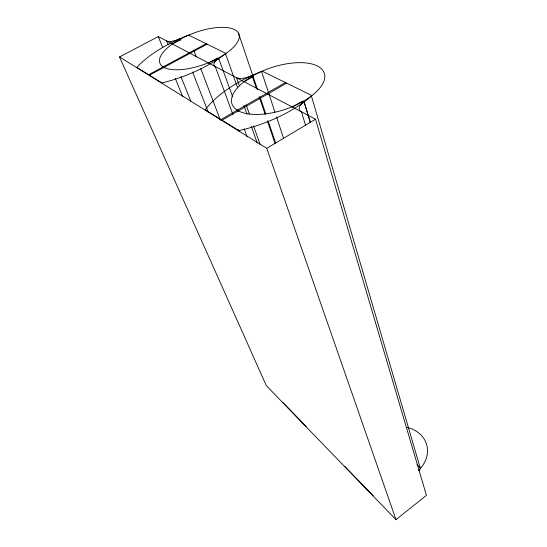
<?xml version="1.0" encoding="UTF-8"?>
<svg xmlns="http://www.w3.org/2000/svg" width="547" height="547" viewBox="0 0 547 547"><rect width="100%" height="100%" fill="white"/><g stroke="black" fill="none" stroke-linecap="round" stroke-linejoin="round"><path stroke-width="0.82" d="M418.77 470.598A58.522 46.96 -18.7 0 0 420.363 468.464L420.657 468.041L416.985 464.635M311.893 95.561L262.252 71.178L261.541 71.452L274.922 112.087M310.505 122.815L304.064 101.913A85.578 37.825 -19.3 0 0 311.428 95.978L311.489 95.923M303.626 101.133L303.988 100.921A48.656 22.003 -18.4 0 0 311.428 95.978L311.462 95.951A48.656 21.976 -18.4 0 0 297.055 62.707A48.656 21.976 -18.4 0 0 231.531 99.315A48.656 21.976 -18.4 0 0 291.968 106.85L294.313 105.844A48.656 21.976 -18.4 0 0 303.154 101.407L303.523 101.195M395.987 519.65L426.434 495.356L315.51 119.219L158.268 36.587L119.513 56.95L266.314 385.628L395.987 519.65L266.751 148.319L119.513 56.95M225.925 53.435L188.701 35.104L188.072 35.343A78.57 31.863 -20.3 0 0 179.703 38.81L179.033 39.111A1.067 0.438 -20.3 0 1 178.787 39.206A83.999 33.921 -20.3 0 0 170.671 43.104L168.175 44.403A78.563 31.863 -20.3 0 0 136.853 67.411L161.912 82.953A74.385 28.499 -20.8 0 0 207.559 65.366L210.212 63.883A74.59 28.663 -20.7 0 0 218.164 59.001L218.752 58.611A74.385 28.499 -20.8 0 0 225.521 53.75L237.665 87.951M303.537 102.296L303.455 102.357A85.564 37.736 -19.4 0 1 294.648 108.258L291.729 110.015A85.571 37.818 -19.3 0 1 238.841 130.637L205.214 109.797A91.315 42.96 -18.4 0 1 239.066 82.05L241.863 80.512A91.315 43.056 -18.4 0 1 251.264 75.828L252.023 75.479A91.315 42.96 -18.4 0 1 261.596 71.431M172.38 43.999L180.941 39.439L179.655 38.789L178.787 39.206A10.872 4.055 -20.6 0 1 166.657 40.991L168.244 44.957M266.751 148.319L315.51 119.219M292.303 107.021L302.484 101.065L304.105 101.886L310.368 122.747M222.041 120.224L286.649 83.137M239.408 85.79L236.571 77.729A12.431 5.32 -19.2 0 0 251.962 75.445L252.817 75.883L253.589 75.445M220.954 119.547L285.459 82.556M244.112 81.701L253.651 76.306L252.817 75.883M208.475 62.967L217.549 58.003L218.848 58.659A11.952 4.916 -19.7 0 0 215.238 66.522L232.913 114.555M218.704 57.9L218.793 57.852A42.105 16.492 -20.2 0 0 223.046 27.343A42.105 16.492 -20.2 0 0 160.305 56.943A42.105 16.492 -20.2 0 0 208.222 62.837M180.305 39.117L181.002 38.741M148.634 74.72L206.219 43.698M149.447 75.219L207.115 44.136M218.144 58.201L218.048 58.255A42.098 16.431 -20.2 0 1 210.267 61.989M209.508 62.31L209.125 62.467M208.872 62.577L208.482 62.734M163.963 67.397L163.177 66.939M238.348 110.863L237.302 110.255M282.799 402.373L306.088 426.421M344.61 466.222L373.129 495.685M158.268 36.587L162.774 47.657M175.313 78.508L182.705 96.703M180.954 76.655L190.807 101.229M179.655 38.789L180.319 40.396M192.578 71.985L208.434 112.641M193.823 50.433L196.243 56.785M200.749 68.607L220.441 120.299M238.506 129.762L239.094 131.362M218.752 58.611L232.701 96.887M237.227 109.598L237.904 111.253M244.194 128.825L247.107 136.859M243.894 105.489L247.012 114.268M251.285 126.309L257.254 143.109M246.239 105.127L249.364 113.995M253.63 126.077L260.174 144.613M238.437 33.046L257.575 89.64M260.037 96.915L265.774 113.892M268.235 121.167L275.62 142.993M251.962 75.445L256.577 88.922M259.196 96.805L265.206 114.405M267.346 120.846L275.025 143.376M276.529 116.955L283.695 138.712M305.705 125.707L301.465 111.834A13.942 6.639 -17.4 0 1 304.235 101.954M311.428 95.978L420.363 468.464M406.831 427.316A33.046 26.899 -16 0 1 418.681 470.242"/></g></svg>
